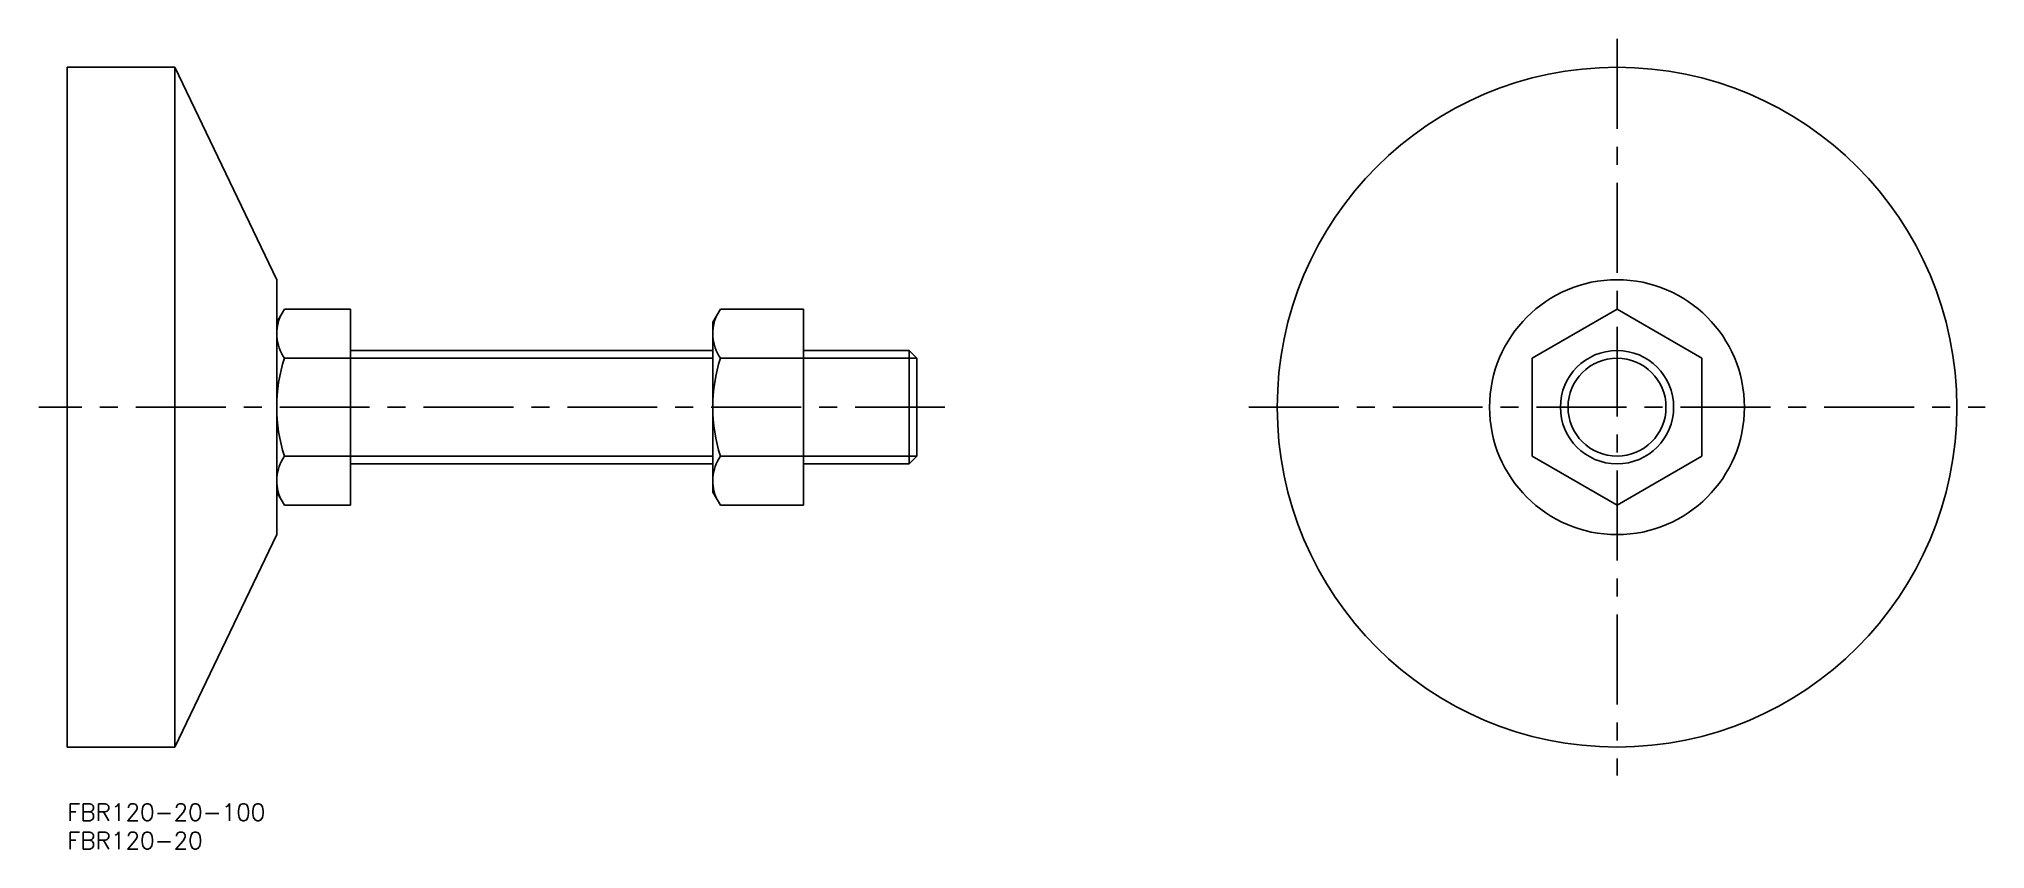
# Model space of a CAD drawing. Extents: x -5 to 339, y -8 to 135.
import ezdxf

# ---------------------------------------------------------------- set-up
doc = ezdxf.new("R2010")
doc.units = 0
doc.header["$LTSCALE"] = 0.5
doc.linetypes.add('CENTER', pattern=[50.8, 31.75, -6.35, 6.35, -6.35])
for name, color, linetype in [('MSM_CENTER', 1, 'CENTER'), ('MSM_CONTINUOUS', 7, 'CONTINUOUS'), ('MSM_NARROW', 5, 'CONTINUOUS'), ('MSM_PART_NUMBER', 7, 'CONTINUOUS')]:
    doc.layers.add(name, color=color, linetype=linetype)
doc.styles.get("Standard").update_dxf_attribs({"font": 'txt.shx', "height": 3, "bigfont": 'bigfont.shx'})

# ---------------------------------------------------------------- blocks, each defined once
blk = doc.blocks.new('*U2')
at = {"layer": 'MSM_PART_NUMBER'}
blk.add_text('FBR120-20-100', height=3, dxfattribs=at).set_placement((0, -3))
blk = doc.blocks.new('*U3')
at = {"layer": 'MSM_PART_NUMBER'}
blk.add_text('FBR120-20', height=3, dxfattribs=at).set_placement((0, -8))

msp = doc.modelspace()

# ---------------------------------------------------------------- linework, layer by layer
at = {"layer": 'MSM_CENTER'}
for p, q in [((273.67, 135), (273.67, 5)), ((155, 70), (-5, 70)), ((208.67, 70), (338.67, 70))]:
    msp.add_line(p, q, dxfattribs=at)
at = {"layer": 'MSM_CONTINUOUS'}
for p, q in [((0, 130), (0, 10)), ((19, 130), (0, 130)), ((37, 92.5), (19, 130)), ((19, 130), (19, 10)), ((37, 92.5), (37, 47.5)), ((37, 85), (38.34, 87.32)), ((38.34, 87.32), (50, 87.32)), ((50, 52.68), (50, 87.32)), ((114, 85), (115.34, 87.32)), ((115.34, 87.32), (130, 87.32)), ((130, 52.68), (130, 87.32)), ((273.67, 87.32), (258.67, 78.66)), ((288.67, 78.66), (273.67, 87.32)), ((114, 55), (114, 85)), ((50, 80), (114, 80)), ((130, 80), (148.65, 80)), ((150, 78.65), (148.65, 80)), ((148.65, 80), (148.65, 60)), ((38.34, 78.66), (50, 78.66)), ((115.34, 78.66), (130, 78.66)), ((150, 61.35), (150, 78.65)), ((258.67, 78.66), (258.67, 61.34)), ((288.67, 61.34), (288.67, 78.66)), ((38.34, 61.34), (50, 61.34)), ((50, 60), (114, 60)), ((115.34, 61.34), (130, 61.34)), ((130, 60), (148.65, 60)), ((148.65, 60), (150, 61.35)), ((258.67, 61.34), (273.67, 52.68)), ((273.67, 52.68), (288.67, 61.34)), ((37, 55), (38.34, 52.68)), ((114, 55), (115.34, 52.68)), ((38.34, 52.68), (50, 52.68)), ((115.34, 52.68), (130, 52.68)), ((19, 10), (37, 47.5)), ((0, 10), (19, 10))]:
    msp.add_line(p, q, dxfattribs=at)
for radius in [60, 22.5, 10]:
    msp.add_circle((273.67, 70), radius, dxfattribs=at)
for centre, radius, start, end in [((44.67, 82.99), 7.67, 154.3843, 214.3843), ((121.67, 82.99), 7.67, 154.3843, 214.3843), ((65.66, 70), 28.66, 162.412, 197.588), ((142.66, 70), 28.66, 162.412, 197.588), ((44.67, 57.01), 7.67, 145.6157, 205.6157), ((121.67, 57.01), 7.67, 145.6157, 205.6157)]:
    msp.add_arc(centre, radius, start, end, dxfattribs=at)
at = {"layer": 'MSM_NARROW'}
for p, q in [((50, 78.65), (114, 78.65)), ((130, 78.65), (150, 78.65)), ((50, 61.35), (114, 61.35)), ((130, 61.35), (150, 61.35))]:
    msp.add_line(p, q, dxfattribs=at)
msp.add_circle((273.67, 70), 8.65, dxfattribs=at)

# ---------------------------------------------------------------- block references
at = {"layer": 'MSM_CONTINUOUS'}
for name in ['*U2', '*U3']:
    msp.add_blockref(name, (0, 0), dxfattribs=at)

doc.saveas('drawing.dxf')
